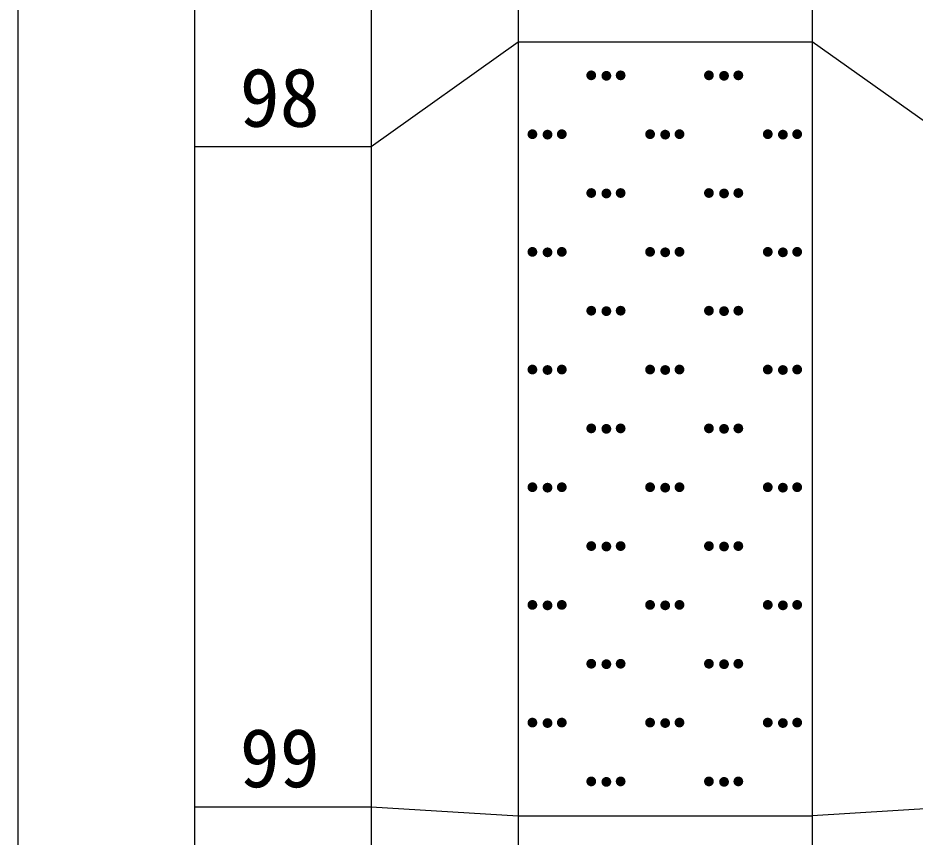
# Model space of a CAD drawing. Header units: inches. Extents: x -27 to 109, y -598 to 26.
# Drawn here: x 14.68 to 20.78, y -402.56 to -396.99 of the extents above; entities that cross this region are included whole.
import ezdxf

# ---------------------------------------------------------------- set-up
doc = ezdxf.new("R2010")
doc.units = ezdxf.units.IN
doc.header["$MEASUREMENT"] = 0
doc.layers.get('0').update_dxf_attribs({"lineweight": 0})
doc.styles.add('宋体', font='')
doc.styles.get('宋体').set_extended_font_data('宋体')

# ---------------------------------------------------------------- blocks, each defined once
blk = doc.blocks.new('lr_block_82')
at = {"true_color": 0x000000}
for points in [[(18.611, -397.3893), (18.6122, -397.3807), (18.611, -397.372), (18.6078, -397.364), (18.6025, -397.3571), (18.5955, -397.3517), (18.5875, -397.3485), (18.5789, -397.3473), (18.5702, -397.3485), (18.5622, -397.3517), (18.5553, -397.3571), (18.5499, -397.364), (18.5467, -397.372), (18.5455, -397.3807), (18.5467, -397.3893), (18.5499, -397.3974), (18.5553, -397.4043), (18.5622, -397.4096), (18.5702, -397.4128), (18.5789, -397.414), (18.5875, -397.4128), (18.5955, -397.4096), (18.6025, -397.4043), (18.6078, -397.3974)], [(18.7138, -397.3924), (18.715, -397.3838), (18.7138, -397.3751), (18.7106, -397.3671), (18.7053, -397.3601), (18.6983, -397.3548), (18.6903, -397.3516), (18.6817, -397.3504), (18.673, -397.3516), (18.665, -397.3548), (18.6581, -397.3601), (18.6527, -397.3671), (18.6495, -397.3751), (18.6483, -397.3838), (18.6495, -397.3924), (18.6527, -397.4004), (18.6581, -397.4074), (18.665, -397.4127), (18.673, -397.4159), (18.6817, -397.4171), (18.6903, -397.4159), (18.6983, -397.4127), (18.7053, -397.4074), (18.7106, -397.4004)], [(18.8109, -397.3893), (18.8121, -397.3807), (18.8109, -397.372), (18.8077, -397.364), (18.8023, -397.3571), (18.7954, -397.3517), (18.7874, -397.3485), (18.7787, -397.3473), (18.7701, -397.3485), (18.7621, -397.3517), (18.7551, -397.3571), (18.7498, -397.364), (18.7466, -397.372), (18.7454, -397.3807), (18.7466, -397.3893), (18.7498, -397.3974), (18.7551, -397.4043), (18.7621, -397.4096), (18.7701, -397.4128), (18.7787, -397.414), (18.7874, -397.4128), (18.7954, -397.4096), (18.8023, -397.4043), (18.8077, -397.3974)], [(19.411, -397.3893), (19.4122, -397.3807), (19.411, -397.372), (19.4078, -397.364), (19.4025, -397.3571), (19.3955, -397.3517), (19.3875, -397.3485), (19.3789, -397.3473), (19.3702, -397.3485), (19.3622, -397.3517), (19.3553, -397.3571), (19.3499, -397.364), (19.3467, -397.372), (19.3455, -397.3807), (19.3467, -397.3893), (19.3499, -397.3974), (19.3553, -397.4043), (19.3622, -397.4096), (19.3702, -397.4128), (19.3789, -397.414), (19.3875, -397.4128), (19.3955, -397.4096), (19.4025, -397.4043), (19.4078, -397.3974)], [(19.5138, -397.3924), (19.515, -397.3838), (19.5138, -397.3751), (19.5106, -397.3671), (19.5053, -397.3601), (19.4983, -397.3548), (19.4903, -397.3516), (19.4817, -397.3504), (19.473, -397.3516), (19.465, -397.3548), (19.4581, -397.3601), (19.4527, -397.3671), (19.4495, -397.3751), (19.4483, -397.3838), (19.4495, -397.3924), (19.4527, -397.4004), (19.4581, -397.4074), (19.465, -397.4127), (19.473, -397.4159), (19.4817, -397.4171), (19.4903, -397.4159), (19.4983, -397.4127), (19.5053, -397.4074), (19.5106, -397.4004)], [(19.6109, -397.3893), (19.6121, -397.3807), (19.6109, -397.372), (19.6077, -397.364), (19.6023, -397.3571), (19.5954, -397.3517), (19.5874, -397.3485), (19.5787, -397.3473), (19.5701, -397.3485), (19.5621, -397.3517), (19.5551, -397.3571), (19.5498, -397.364), (19.5466, -397.372), (19.5454, -397.3807), (19.5466, -397.3893), (19.5498, -397.3974), (19.5551, -397.4043), (19.5621, -397.4096), (19.5701, -397.4128), (19.5787, -397.414), (19.5874, -397.4128), (19.5954, -397.4096), (19.6023, -397.4043), (19.6077, -397.3974)], [(18.211, -397.7894), (18.2122, -397.7807), (18.211, -397.772), (18.2078, -397.764), (18.2025, -397.7571), (18.1955, -397.7518), (18.1875, -397.7486), (18.1789, -397.7473), (18.1702, -397.7486), (18.1622, -397.7518), (18.1553, -397.7571), (18.1499, -397.764), (18.1467, -397.772), (18.1455, -397.7807), (18.1467, -397.7894), (18.1499, -397.7973), (18.1553, -397.8043), (18.1622, -397.8096), (18.1702, -397.8128), (18.1789, -397.814), (18.1875, -397.8128), (18.1955, -397.8096), (18.2025, -397.8043), (18.2078, -397.7973)], [(18.3138, -397.7924), (18.315, -397.7837), (18.3138, -397.7751), (18.3106, -397.7671), (18.3053, -397.7602), (18.2983, -397.7548), (18.2903, -397.7516), (18.2817, -397.7504), (18.273, -397.7516), (18.265, -397.7548), (18.2581, -397.7602), (18.2527, -397.7671), (18.2495, -397.7751), (18.2483, -397.7837), (18.2495, -397.7924), (18.2527, -397.8004), (18.2581, -397.8073), (18.265, -397.8127), (18.273, -397.8159), (18.2817, -397.8171), (18.2903, -397.8159), (18.2983, -397.8127), (18.3053, -397.8073), (18.3106, -397.8004)], [(18.4109, -397.7894), (18.4121, -397.7807), (18.4109, -397.772), (18.4077, -397.764), (18.4023, -397.7571), (18.3954, -397.7518), (18.3874, -397.7486), (18.3787, -397.7473), (18.3701, -397.7486), (18.3621, -397.7518), (18.3551, -397.7571), (18.3498, -397.764), (18.3466, -397.772), (18.3454, -397.7807), (18.3466, -397.7894), (18.3498, -397.7973), (18.3551, -397.8043), (18.3621, -397.8096), (18.3701, -397.8128), (18.3787, -397.814), (18.3874, -397.8128), (18.3954, -397.8096), (18.4023, -397.8043), (18.4077, -397.7973)], [(19.011, -397.7894), (19.0122, -397.7807), (19.011, -397.772), (19.0078, -397.764), (19.0025, -397.7571), (18.9955, -397.7518), (18.9875, -397.7486), (18.9789, -397.7473), (18.9702, -397.7486), (18.9622, -397.7518), (18.9553, -397.7571), (18.9499, -397.764), (18.9467, -397.772), (18.9455, -397.7807), (18.9467, -397.7894), (18.9499, -397.7973), (18.9553, -397.8043), (18.9622, -397.8096), (18.9702, -397.8128), (18.9789, -397.814), (18.9875, -397.8128), (18.9955, -397.8096), (19.0025, -397.8043), (19.0078, -397.7973)], [(19.1138, -397.7924), (19.115, -397.7837), (19.1138, -397.7751), (19.1106, -397.7671), (19.1053, -397.7602), (19.0983, -397.7548), (19.0903, -397.7516), (19.0817, -397.7504), (19.073, -397.7516), (19.065, -397.7548), (19.0581, -397.7602), (19.0527, -397.7671), (19.0495, -397.7751), (19.0483, -397.7837), (19.0495, -397.7924), (19.0527, -397.8004), (19.0581, -397.8073), (19.065, -397.8127), (19.073, -397.8159), (19.0817, -397.8171), (19.0903, -397.8159), (19.0983, -397.8127), (19.1053, -397.8073), (19.1106, -397.8004)], [(19.2109, -397.7894), (19.2121, -397.7807), (19.2109, -397.772), (19.2077, -397.764), (19.2023, -397.7571), (19.1954, -397.7518), (19.1874, -397.7486), (19.1787, -397.7473), (19.1701, -397.7486), (19.1621, -397.7518), (19.1551, -397.7571), (19.1498, -397.764), (19.1466, -397.772), (19.1454, -397.7807), (19.1466, -397.7894), (19.1498, -397.7973), (19.1551, -397.8043), (19.1621, -397.8096), (19.1701, -397.8128), (19.1787, -397.814), (19.1874, -397.8128), (19.1954, -397.8096), (19.2023, -397.8043), (19.2077, -397.7973)], [(19.811, -397.7894), (19.8122, -397.7807), (19.811, -397.772), (19.8078, -397.764), (19.8025, -397.7571), (19.7955, -397.7518), (19.7875, -397.7486), (19.7789, -397.7473), (19.7702, -397.7486), (19.7622, -397.7518), (19.7553, -397.7571), (19.7499, -397.764), (19.7467, -397.772), (19.7455, -397.7807), (19.7467, -397.7894), (19.7499, -397.7973), (19.7553, -397.8043), (19.7622, -397.8096), (19.7702, -397.8128), (19.7789, -397.814), (19.7875, -397.8128), (19.7955, -397.8096), (19.8025, -397.8043), (19.8078, -397.7973)], [(19.9138, -397.7924), (19.915, -397.7837), (19.9138, -397.7751), (19.9106, -397.7671), (19.9053, -397.7602), (19.8983, -397.7548), (19.8903, -397.7516), (19.8817, -397.7504), (19.873, -397.7516), (19.865, -397.7548), (19.8581, -397.7602), (19.8527, -397.7671), (19.8495, -397.7751), (19.8483, -397.7837), (19.8495, -397.7924), (19.8527, -397.8004), (19.8581, -397.8073), (19.865, -397.8127), (19.873, -397.8159), (19.8817, -397.8171), (19.8903, -397.8159), (19.8983, -397.8127), (19.9053, -397.8073), (19.9106, -397.8004)], [(20.0109, -397.7894), (20.0121, -397.7807), (20.0109, -397.772), (20.0077, -397.764), (20.0023, -397.7571), (19.9954, -397.7518), (19.9874, -397.7486), (19.9787, -397.7473), (19.9701, -397.7486), (19.9621, -397.7518), (19.9551, -397.7571), (19.9498, -397.764), (19.9466, -397.772), (19.9454, -397.7807), (19.9466, -397.7894), (19.9498, -397.7973), (19.9551, -397.8043), (19.9621, -397.8096), (19.9701, -397.8128), (19.9787, -397.814), (19.9874, -397.8128), (19.9954, -397.8096), (20.0023, -397.8043), (20.0077, -397.7973)], [(18.611, -398.1893), (18.6122, -398.1807), (18.611, -398.172), (18.6078, -398.164), (18.6025, -398.1571), (18.5955, -398.1517), (18.5875, -398.1485), (18.5789, -398.1474), (18.5702, -398.1485), (18.5622, -398.1517), (18.5553, -398.1571), (18.5499, -398.164), (18.5467, -398.172), (18.5455, -398.1807), (18.5467, -398.1893), (18.5499, -398.1973), (18.5553, -398.2043), (18.5622, -398.2096), (18.5702, -398.2128), (18.5789, -398.214), (18.5875, -398.2128), (18.5955, -398.2096), (18.6025, -398.2043), (18.6078, -398.1973)], [(18.7138, -398.1924), (18.715, -398.1837), (18.7138, -398.1751), (18.7106, -398.1671), (18.7053, -398.1601), (18.6983, -398.1548), (18.6903, -398.1516), (18.6817, -398.1504), (18.673, -398.1516), (18.665, -398.1548), (18.6581, -398.1601), (18.6527, -398.1671), (18.6495, -398.1751), (18.6483, -398.1837), (18.6495, -398.1924), (18.6527, -398.2004), (18.6581, -398.2074), (18.665, -398.2127), (18.673, -398.2159), (18.6817, -398.2171), (18.6903, -398.2159), (18.6983, -398.2127), (18.7053, -398.2074), (18.7106, -398.2004)], [(18.8109, -398.1893), (18.8121, -398.1807), (18.8109, -398.172), (18.8077, -398.164), (18.8023, -398.1571), (18.7954, -398.1517), (18.7874, -398.1485), (18.7787, -398.1474), (18.7701, -398.1485), (18.7621, -398.1517), (18.7551, -398.1571), (18.7498, -398.164), (18.7466, -398.172), (18.7454, -398.1807), (18.7466, -398.1893), (18.7498, -398.1973), (18.7551, -398.2043), (18.7621, -398.2096), (18.7701, -398.2128), (18.7787, -398.214), (18.7874, -398.2128), (18.7954, -398.2096), (18.8023, -398.2043), (18.8077, -398.1973)], [(19.411, -398.1893), (19.4122, -398.1807), (19.411, -398.172), (19.4078, -398.164), (19.4025, -398.1571), (19.3955, -398.1517), (19.3875, -398.1485), (19.3789, -398.1474), (19.3702, -398.1485), (19.3622, -398.1517), (19.3553, -398.1571), (19.3499, -398.164), (19.3467, -398.172), (19.3455, -398.1807), (19.3467, -398.1893), (19.3499, -398.1973), (19.3553, -398.2043), (19.3622, -398.2096), (19.3702, -398.2128), (19.3789, -398.214), (19.3875, -398.2128), (19.3955, -398.2096), (19.4025, -398.2043), (19.4078, -398.1973)], [(19.5138, -398.1924), (19.515, -398.1837), (19.5138, -398.1751), (19.5106, -398.1671), (19.5053, -398.1601), (19.4983, -398.1548), (19.4903, -398.1516), (19.4817, -398.1504), (19.473, -398.1516), (19.465, -398.1548), (19.4581, -398.1601), (19.4527, -398.1671), (19.4495, -398.1751), (19.4483, -398.1837), (19.4495, -398.1924), (19.4527, -398.2004), (19.4581, -398.2074), (19.465, -398.2127), (19.473, -398.2159), (19.4817, -398.2171), (19.4903, -398.2159), (19.4983, -398.2127), (19.5053, -398.2074), (19.5106, -398.2004)], [(19.6109, -398.1893), (19.6121, -398.1807), (19.6109, -398.172), (19.6077, -398.164), (19.6023, -398.1571), (19.5954, -398.1517), (19.5874, -398.1485), (19.5787, -398.1474), (19.5701, -398.1485), (19.5621, -398.1517), (19.5551, -398.1571), (19.5498, -398.164), (19.5466, -398.172), (19.5454, -398.1807), (19.5466, -398.1893), (19.5498, -398.1973), (19.5551, -398.2043), (19.5621, -398.2096), (19.5701, -398.2128), (19.5787, -398.214), (19.5874, -398.2128), (19.5954, -398.2096), (19.6023, -398.2043), (19.6077, -398.1973)], [(18.211, -398.5894), (18.2122, -398.5807), (18.211, -398.572), (18.2078, -398.564), (18.2025, -398.5571), (18.1955, -398.5518), (18.1875, -398.5485), (18.1789, -398.5473), (18.1702, -398.5485), (18.1622, -398.5518), (18.1553, -398.5571), (18.1499, -398.564), (18.1467, -398.572), (18.1455, -398.5807), (18.1467, -398.5894), (18.1499, -398.5973), (18.1553, -398.6043), (18.1622, -398.6096), (18.1702, -398.6128), (18.1789, -398.614), (18.1875, -398.6128), (18.1955, -398.6096), (18.2025, -398.6043), (18.2078, -398.5973)], [(18.3138, -398.5924), (18.315, -398.5838), (18.3138, -398.5751), (18.3106, -398.5671), (18.3053, -398.5602), (18.2983, -398.5548), (18.2903, -398.5516), (18.2817, -398.5504), (18.273, -398.5516), (18.265, -398.5548), (18.2581, -398.5602), (18.2527, -398.5671), (18.2495, -398.5751), (18.2483, -398.5838), (18.2495, -398.5924), (18.2527, -398.6004), (18.2581, -398.6073), (18.265, -398.6127), (18.273, -398.6159), (18.2817, -398.6171), (18.2903, -398.6159), (18.2983, -398.6127), (18.3053, -398.6073), (18.3106, -398.6004)], [(18.4109, -398.5894), (18.4121, -398.5807), (18.4109, -398.572), (18.4077, -398.564), (18.4023, -398.5571), (18.3954, -398.5518), (18.3874, -398.5485), (18.3787, -398.5473), (18.3701, -398.5485), (18.3621, -398.5518), (18.3551, -398.5571), (18.3498, -398.564), (18.3466, -398.572), (18.3454, -398.5807), (18.3466, -398.5894), (18.3498, -398.5973), (18.3551, -398.6043), (18.3621, -398.6096), (18.3701, -398.6128), (18.3787, -398.614), (18.3874, -398.6128), (18.3954, -398.6096), (18.4023, -398.6043), (18.4077, -398.5973)], [(19.011, -398.5894), (19.0122, -398.5807), (19.011, -398.572), (19.0078, -398.564), (19.0025, -398.5571), (18.9955, -398.5518), (18.9875, -398.5485), (18.9789, -398.5473), (18.9702, -398.5485), (18.9622, -398.5518), (18.9553, -398.5571), (18.9499, -398.564), (18.9467, -398.572), (18.9455, -398.5807), (18.9467, -398.5894), (18.9499, -398.5973), (18.9553, -398.6043), (18.9622, -398.6096), (18.9702, -398.6128), (18.9789, -398.614), (18.9875, -398.6128), (18.9955, -398.6096), (19.0025, -398.6043), (19.0078, -398.5973)], [(19.1138, -398.5924), (19.115, -398.5838), (19.1138, -398.5751), (19.1106, -398.5671), (19.1053, -398.5602), (19.0983, -398.5548), (19.0903, -398.5516), (19.0817, -398.5504), (19.073, -398.5516), (19.065, -398.5548), (19.0581, -398.5602), (19.0527, -398.5671), (19.0495, -398.5751), (19.0483, -398.5838), (19.0495, -398.5924), (19.0527, -398.6004), (19.0581, -398.6073), (19.065, -398.6127), (19.073, -398.6159), (19.0817, -398.6171), (19.0903, -398.6159), (19.0983, -398.6127), (19.1053, -398.6073), (19.1106, -398.6004)], [(19.2109, -398.5894), (19.2121, -398.5807), (19.2109, -398.572), (19.2077, -398.564), (19.2023, -398.5571), (19.1954, -398.5518), (19.1874, -398.5485), (19.1787, -398.5473), (19.1701, -398.5485), (19.1621, -398.5518), (19.1551, -398.5571), (19.1498, -398.564), (19.1466, -398.572), (19.1454, -398.5807), (19.1466, -398.5894), (19.1498, -398.5973), (19.1551, -398.6043), (19.1621, -398.6096), (19.1701, -398.6128), (19.1787, -398.614), (19.1874, -398.6128), (19.1954, -398.6096), (19.2023, -398.6043), (19.2077, -398.5973)], [(19.811, -398.5894), (19.8122, -398.5807), (19.811, -398.572), (19.8078, -398.564), (19.8025, -398.5571), (19.7955, -398.5518), (19.7875, -398.5485), (19.7789, -398.5473), (19.7702, -398.5485), (19.7622, -398.5518), (19.7553, -398.5571), (19.7499, -398.564), (19.7467, -398.572), (19.7455, -398.5807), (19.7467, -398.5894), (19.7499, -398.5973), (19.7553, -398.6043), (19.7622, -398.6096), (19.7702, -398.6128), (19.7789, -398.614), (19.7875, -398.6128), (19.7955, -398.6096), (19.8025, -398.6043), (19.8078, -398.5973)], [(19.9138, -398.5924), (19.915, -398.5838), (19.9138, -398.5751), (19.9106, -398.5671), (19.9053, -398.5602), (19.8983, -398.5548), (19.8903, -398.5516), (19.8817, -398.5504), (19.873, -398.5516), (19.865, -398.5548), (19.8581, -398.5602), (19.8527, -398.5671), (19.8495, -398.5751), (19.8483, -398.5838), (19.8495, -398.5924), (19.8527, -398.6004), (19.8581, -398.6073), (19.865, -398.6127), (19.873, -398.6159), (19.8817, -398.6171), (19.8903, -398.6159), (19.8983, -398.6127), (19.9053, -398.6073), (19.9106, -398.6004)], [(20.0109, -398.5894), (20.0121, -398.5807), (20.0109, -398.572), (20.0077, -398.564), (20.0023, -398.5571), (19.9954, -398.5518), (19.9874, -398.5485), (19.9787, -398.5473), (19.9701, -398.5485), (19.9621, -398.5518), (19.9551, -398.5571), (19.9498, -398.564), (19.9466, -398.572), (19.9454, -398.5807), (19.9466, -398.5894), (19.9498, -398.5973), (19.9551, -398.6043), (19.9621, -398.6096), (19.9701, -398.6128), (19.9787, -398.614), (19.9874, -398.6128), (19.9954, -398.6096), (20.0023, -398.6043), (20.0077, -398.5973)], [(18.611, -398.9894), (18.6122, -398.9807), (18.611, -398.972), (18.6078, -398.964), (18.6025, -398.9571), (18.5955, -398.9517), (18.5875, -398.9486), (18.5789, -398.9473), (18.5702, -398.9486), (18.5622, -398.9517), (18.5553, -398.9571), (18.5499, -398.964), (18.5467, -398.972), (18.5455, -398.9807), (18.5467, -398.9894), (18.5499, -398.9973), (18.5553, -399.0043), (18.5622, -399.0096), (18.5702, -399.0128), (18.5789, -399.014), (18.5875, -399.0128), (18.5955, -399.0096), (18.6025, -399.0043), (18.6078, -398.9973)], [(18.7138, -398.9924), (18.715, -398.9837), (18.7138, -398.9751), (18.7106, -398.9671), (18.7053, -398.9601), (18.6983, -398.9548), (18.6903, -398.9516), (18.6817, -398.9504), (18.673, -398.9516), (18.665, -398.9548), (18.6581, -398.9601), (18.6527, -398.9671), (18.6495, -398.9751), (18.6483, -398.9837), (18.6495, -398.9924), (18.6527, -399.0004), (18.6581, -399.0073), (18.665, -399.0127), (18.673, -399.0159), (18.6817, -399.0171), (18.6903, -399.0159), (18.6983, -399.0127), (18.7053, -399.0073), (18.7106, -399.0004)], [(18.8109, -398.9894), (18.8121, -398.9807), (18.8109, -398.972), (18.8077, -398.964), (18.8023, -398.9571), (18.7954, -398.9517), (18.7874, -398.9486), (18.7787, -398.9473), (18.7701, -398.9486), (18.7621, -398.9517), (18.7551, -398.9571), (18.7498, -398.964), (18.7466, -398.972), (18.7454, -398.9807), (18.7466, -398.9894), (18.7498, -398.9973), (18.7551, -399.0043), (18.7621, -399.0096), (18.7701, -399.0128), (18.7787, -399.014), (18.7874, -399.0128), (18.7954, -399.0096), (18.8023, -399.0043), (18.8077, -398.9973)], [(19.411, -398.9894), (19.4122, -398.9807), (19.411, -398.972), (19.4078, -398.964), (19.4025, -398.9571), (19.3955, -398.9517), (19.3875, -398.9486), (19.3789, -398.9473), (19.3702, -398.9486), (19.3622, -398.9517), (19.3553, -398.9571), (19.3499, -398.964), (19.3467, -398.972), (19.3455, -398.9807), (19.3467, -398.9894), (19.3499, -398.9973), (19.3553, -399.0043), (19.3622, -399.0096), (19.3702, -399.0128), (19.3789, -399.014), (19.3875, -399.0128), (19.3955, -399.0096), (19.4025, -399.0043), (19.4078, -398.9973)], [(19.5138, -398.9924), (19.515, -398.9837), (19.5138, -398.9751), (19.5106, -398.9671), (19.5053, -398.9601), (19.4983, -398.9548), (19.4903, -398.9516), (19.4817, -398.9504), (19.473, -398.9516), (19.465, -398.9548), (19.4581, -398.9601), (19.4527, -398.9671), (19.4495, -398.9751), (19.4483, -398.9837), (19.4495, -398.9924), (19.4527, -399.0004), (19.4581, -399.0073), (19.465, -399.0127), (19.473, -399.0159), (19.4817, -399.0171), (19.4903, -399.0159), (19.4983, -399.0127), (19.5053, -399.0073), (19.5106, -399.0004)], [(19.6109, -398.9894), (19.6121, -398.9807), (19.6109, -398.972), (19.6077, -398.964), (19.6023, -398.9571), (19.5954, -398.9517), (19.5874, -398.9486), (19.5787, -398.9473), (19.5701, -398.9486), (19.5621, -398.9517), (19.5551, -398.9571), (19.5498, -398.964), (19.5466, -398.972), (19.5454, -398.9807), (19.5466, -398.9894), (19.5498, -398.9973), (19.5551, -399.0043), (19.5621, -399.0096), (19.5701, -399.0128), (19.5787, -399.014), (19.5874, -399.0128), (19.5954, -399.0096), (19.6023, -399.0043), (19.6077, -398.9973)], [(18.211, -399.3893), (18.2122, -399.3807), (18.211, -399.372), (18.2078, -399.364), (18.2025, -399.3571), (18.1955, -399.3517), (18.1875, -399.3485), (18.1789, -399.3473), (18.1702, -399.3485), (18.1622, -399.3517), (18.1553, -399.3571), (18.1499, -399.364), (18.1467, -399.372), (18.1455, -399.3807), (18.1467, -399.3893), (18.1499, -399.3974), (18.1553, -399.4043), (18.1622, -399.4096), (18.1702, -399.4128), (18.1789, -399.414), (18.1875, -399.4128), (18.1955, -399.4096), (18.2025, -399.4043), (18.2078, -399.3974)], [(18.3138, -399.3924), (18.315, -399.3838), (18.3138, -399.3751), (18.3106, -399.3671), (18.3053, -399.3601), (18.2983, -399.3548), (18.2903, -399.3516), (18.2817, -399.3504), (18.273, -399.3516), (18.265, -399.3548), (18.2581, -399.3601), (18.2527, -399.3671), (18.2495, -399.3751), (18.2483, -399.3838), (18.2495, -399.3924), (18.2527, -399.4004), (18.2581, -399.4074), (18.265, -399.4127), (18.273, -399.4159), (18.2817, -399.4171), (18.2903, -399.4159), (18.2983, -399.4127), (18.3053, -399.4074), (18.3106, -399.4004)], [(18.4109, -399.3893), (18.4121, -399.3807), (18.4109, -399.372), (18.4077, -399.364), (18.4023, -399.3571), (18.3954, -399.3517), (18.3874, -399.3485), (18.3787, -399.3473), (18.3701, -399.3485), (18.3621, -399.3517), (18.3551, -399.3571), (18.3498, -399.364), (18.3466, -399.372), (18.3454, -399.3807), (18.3466, -399.3893), (18.3498, -399.3974), (18.3551, -399.4043), (18.3621, -399.4096), (18.3701, -399.4128), (18.3787, -399.414), (18.3874, -399.4128), (18.3954, -399.4096), (18.4023, -399.4043), (18.4077, -399.3974)], [(19.011, -399.3893), (19.0122, -399.3807), (19.011, -399.372), (19.0078, -399.364), (19.0025, -399.3571), (18.9955, -399.3517), (18.9875, -399.3485), (18.9789, -399.3473), (18.9702, -399.3485), (18.9622, -399.3517), (18.9553, -399.3571), (18.9499, -399.364), (18.9467, -399.372), (18.9455, -399.3807), (18.9467, -399.3893), (18.9499, -399.3974), (18.9553, -399.4043), (18.9622, -399.4096), (18.9702, -399.4128), (18.9789, -399.414), (18.9875, -399.4128), (18.9955, -399.4096), (19.0025, -399.4043), (19.0078, -399.3974)], [(19.1138, -399.3924), (19.115, -399.3838), (19.1138, -399.3751), (19.1106, -399.3671), (19.1053, -399.3601), (19.0983, -399.3548), (19.0903, -399.3516), (19.0817, -399.3504), (19.073, -399.3516), (19.065, -399.3548), (19.0581, -399.3601), (19.0527, -399.3671), (19.0495, -399.3751), (19.0483, -399.3838), (19.0495, -399.3924), (19.0527, -399.4004), (19.0581, -399.4074), (19.065, -399.4127), (19.073, -399.4159), (19.0817, -399.4171), (19.0903, -399.4159), (19.0983, -399.4127), (19.1053, -399.4074), (19.1106, -399.4004)], [(19.2109, -399.3893), (19.2121, -399.3807), (19.2109, -399.372), (19.2077, -399.364), (19.2023, -399.3571), (19.1954, -399.3517), (19.1874, -399.3485), (19.1787, -399.3473), (19.1701, -399.3485), (19.1621, -399.3517), (19.1551, -399.3571), (19.1498, -399.364), (19.1466, -399.372), (19.1454, -399.3807), (19.1466, -399.3893), (19.1498, -399.3974), (19.1551, -399.4043), (19.1621, -399.4096), (19.1701, -399.4128), (19.1787, -399.414), (19.1874, -399.4128), (19.1954, -399.4096), (19.2023, -399.4043), (19.2077, -399.3974)], [(19.811, -399.3893), (19.8122, -399.3807), (19.811, -399.372), (19.8078, -399.364), (19.8025, -399.3571), (19.7955, -399.3517), (19.7875, -399.3485), (19.7789, -399.3473), (19.7702, -399.3485), (19.7622, -399.3517), (19.7553, -399.3571), (19.7499, -399.364), (19.7467, -399.372), (19.7455, -399.3807), (19.7467, -399.3893), (19.7499, -399.3974), (19.7553, -399.4043), (19.7622, -399.4096), (19.7702, -399.4128), (19.7789, -399.414), (19.7875, -399.4128), (19.7955, -399.4096), (19.8025, -399.4043), (19.8078, -399.3974)], [(19.9138, -399.3924), (19.915, -399.3838), (19.9138, -399.3751), (19.9106, -399.3671), (19.9053, -399.3601), (19.8983, -399.3548), (19.8903, -399.3516), (19.8817, -399.3504), (19.873, -399.3516), (19.865, -399.3548), (19.8581, -399.3601), (19.8527, -399.3671), (19.8495, -399.3751), (19.8483, -399.3838), (19.8495, -399.3924), (19.8527, -399.4004), (19.8581, -399.4074), (19.865, -399.4127), (19.873, -399.4159), (19.8817, -399.4171), (19.8903, -399.4159), (19.8983, -399.4127), (19.9053, -399.4074), (19.9106, -399.4004)], [(20.0109, -399.3893), (20.0121, -399.3807), (20.0109, -399.372), (20.0077, -399.364), (20.0023, -399.3571), (19.9954, -399.3517), (19.9874, -399.3485), (19.9787, -399.3473), (19.9701, -399.3485), (19.9621, -399.3517), (19.9551, -399.3571), (19.9498, -399.364), (19.9466, -399.372), (19.9454, -399.3807), (19.9466, -399.3893), (19.9498, -399.3974), (19.9551, -399.4043), (19.9621, -399.4096), (19.9701, -399.4128), (19.9787, -399.414), (19.9874, -399.4128), (19.9954, -399.4096), (20.0023, -399.4043), (20.0077, -399.3974)], [(18.611, -399.7894), (18.6122, -399.7807), (18.611, -399.772), (18.6078, -399.764), (18.6025, -399.7571), (18.5955, -399.7518), (18.5875, -399.7486), (18.5789, -399.7473), (18.5702, -399.7486), (18.5622, -399.7518), (18.5553, -399.7571), (18.5499, -399.764), (18.5467, -399.772), (18.5455, -399.7807), (18.5467, -399.7894), (18.5499, -399.7973), (18.5553, -399.8043), (18.5622, -399.8096), (18.5702, -399.8128), (18.5789, -399.814), (18.5875, -399.8128), (18.5955, -399.8096), (18.6025, -399.8043), (18.6078, -399.7973)], [(18.7138, -399.7924), (18.715, -399.7837), (18.7138, -399.7751), (18.7106, -399.7671), (18.7053, -399.7602), (18.6983, -399.7548), (18.6903, -399.7516), (18.6817, -399.7504), (18.673, -399.7516), (18.665, -399.7548), (18.6581, -399.7602), (18.6527, -399.7671), (18.6495, -399.7751), (18.6483, -399.7837), (18.6495, -399.7924), (18.6527, -399.8004), (18.6581, -399.8073), (18.665, -399.8127), (18.673, -399.8159), (18.6817, -399.8171), (18.6903, -399.8159), (18.6983, -399.8127), (18.7053, -399.8073), (18.7106, -399.8004)], [(18.8109, -399.7894), (18.8121, -399.7807), (18.8109, -399.772), (18.8077, -399.764), (18.8023, -399.7571), (18.7954, -399.7518), (18.7874, -399.7486), (18.7787, -399.7473), (18.7701, -399.7486), (18.7621, -399.7518), (18.7551, -399.7571), (18.7498, -399.764), (18.7466, -399.772), (18.7454, -399.7807), (18.7466, -399.7894), (18.7498, -399.7973), (18.7551, -399.8043), (18.7621, -399.8096), (18.7701, -399.8128), (18.7787, -399.814), (18.7874, -399.8128), (18.7954, -399.8096), (18.8023, -399.8043), (18.8077, -399.7973)], [(19.411, -399.7894), (19.4122, -399.7807), (19.411, -399.772), (19.4078, -399.764), (19.4025, -399.7571), (19.3955, -399.7518), (19.3875, -399.7486), (19.3789, -399.7473), (19.3702, -399.7486), (19.3622, -399.7518), (19.3553, -399.7571), (19.3499, -399.764), (19.3467, -399.772), (19.3455, -399.7807), (19.3467, -399.7894), (19.3499, -399.7973), (19.3553, -399.8043), (19.3622, -399.8096), (19.3702, -399.8128), (19.3789, -399.814), (19.3875, -399.8128), (19.3955, -399.8096), (19.4025, -399.8043), (19.4078, -399.7973)], [(19.5138, -399.7924), (19.515, -399.7837), (19.5138, -399.7751), (19.5106, -399.7671), (19.5053, -399.7602), (19.4983, -399.7548), (19.4903, -399.7516), (19.4817, -399.7504), (19.473, -399.7516), (19.465, -399.7548), (19.4581, -399.7602), (19.4527, -399.7671), (19.4495, -399.7751), (19.4483, -399.7837), (19.4495, -399.7924), (19.4527, -399.8004), (19.4581, -399.8073), (19.465, -399.8127), (19.473, -399.8159), (19.4817, -399.8171), (19.4903, -399.8159), (19.4983, -399.8127), (19.5053, -399.8073), (19.5106, -399.8004)], [(19.6109, -399.7894), (19.6121, -399.7807), (19.6109, -399.772), (19.6077, -399.764), (19.6023, -399.7571), (19.5954, -399.7518), (19.5874, -399.7486), (19.5787, -399.7473), (19.5701, -399.7486), (19.5621, -399.7518), (19.5551, -399.7571), (19.5498, -399.764), (19.5466, -399.772), (19.5454, -399.7807), (19.5466, -399.7894), (19.5498, -399.7973), (19.5551, -399.8043), (19.5621, -399.8096), (19.5701, -399.8128), (19.5787, -399.814), (19.5874, -399.8128), (19.5954, -399.8096), (19.6023, -399.8043), (19.6077, -399.7973)], [(18.211, -400.1893), (18.2122, -400.1807), (18.211, -400.172), (18.2078, -400.164), (18.2025, -400.1571), (18.1955, -400.1517), (18.1875, -400.1486), (18.1789, -400.1474), (18.1702, -400.1486), (18.1622, -400.1517), (18.1553, -400.1571), (18.1499, -400.164), (18.1467, -400.172), (18.1455, -400.1807), (18.1467, -400.1893), (18.1499, -400.1973), (18.1553, -400.2043), (18.1622, -400.2096), (18.1702, -400.2128), (18.1789, -400.214), (18.1875, -400.2128), (18.1955, -400.2096), (18.2025, -400.2043), (18.2078, -400.1973)], [(18.3138, -400.1924), (18.315, -400.1837), (18.3138, -400.1751), (18.3106, -400.1671), (18.3053, -400.1601), (18.2983, -400.1548), (18.2903, -400.1516), (18.2817, -400.1504), (18.273, -400.1516), (18.265, -400.1548), (18.2581, -400.1601), (18.2527, -400.1671), (18.2495, -400.1751), (18.2483, -400.1837), (18.2495, -400.1924), (18.2527, -400.2004), (18.2581, -400.2074), (18.265, -400.2127), (18.273, -400.2159), (18.2817, -400.2171), (18.2903, -400.2159), (18.2983, -400.2127), (18.3053, -400.2074), (18.3106, -400.2004)], [(18.4109, -400.1893), (18.4121, -400.1807), (18.4109, -400.172), (18.4077, -400.164), (18.4023, -400.1571), (18.3954, -400.1517), (18.3874, -400.1486), (18.3787, -400.1474), (18.3701, -400.1486), (18.3621, -400.1517), (18.3551, -400.1571), (18.3498, -400.164), (18.3466, -400.172), (18.3454, -400.1807), (18.3466, -400.1893), (18.3498, -400.1973), (18.3551, -400.2043), (18.3621, -400.2096), (18.3701, -400.2128), (18.3787, -400.214), (18.3874, -400.2128), (18.3954, -400.2096), (18.4023, -400.2043), (18.4077, -400.1973)], [(19.011, -400.1893), (19.0122, -400.1807), (19.011, -400.172), (19.0078, -400.164), (19.0025, -400.1571), (18.9955, -400.1517), (18.9875, -400.1486), (18.9789, -400.1474), (18.9702, -400.1486), (18.9622, -400.1517), (18.9553, -400.1571), (18.9499, -400.164), (18.9467, -400.172), (18.9455, -400.1807), (18.9467, -400.1893), (18.9499, -400.1973), (18.9553, -400.2043), (18.9622, -400.2096), (18.9702, -400.2128), (18.9789, -400.214), (18.9875, -400.2128), (18.9955, -400.2096), (19.0025, -400.2043), (19.0078, -400.1973)], [(19.1138, -400.1924), (19.115, -400.1837), (19.1138, -400.1751), (19.1106, -400.1671), (19.1053, -400.1601), (19.0983, -400.1548), (19.0903, -400.1516), (19.0817, -400.1504), (19.073, -400.1516), (19.065, -400.1548), (19.0581, -400.1601), (19.0527, -400.1671), (19.0495, -400.1751), (19.0483, -400.1837), (19.0495, -400.1924), (19.0527, -400.2004), (19.0581, -400.2074), (19.065, -400.2127), (19.073, -400.2159), (19.0817, -400.2171), (19.0903, -400.2159), (19.0983, -400.2127), (19.1053, -400.2074), (19.1106, -400.2004)], [(19.2109, -400.1893), (19.2121, -400.1807), (19.2109, -400.172), (19.2077, -400.164), (19.2023, -400.1571), (19.1954, -400.1517), (19.1874, -400.1486), (19.1787, -400.1474), (19.1701, -400.1486), (19.1621, -400.1517), (19.1551, -400.1571), (19.1498, -400.164), (19.1466, -400.172), (19.1454, -400.1807), (19.1466, -400.1893), (19.1498, -400.1973), (19.1551, -400.2043), (19.1621, -400.2096), (19.1701, -400.2128), (19.1787, -400.214), (19.1874, -400.2128), (19.1954, -400.2096), (19.2023, -400.2043), (19.2077, -400.1973)], [(19.811, -400.1893), (19.8122, -400.1807), (19.811, -400.172), (19.8078, -400.164), (19.8025, -400.1571), (19.7955, -400.1517), (19.7875, -400.1486), (19.7789, -400.1474), (19.7702, -400.1486), (19.7622, -400.1517), (19.7553, -400.1571), (19.7499, -400.164), (19.7467, -400.172), (19.7455, -400.1807), (19.7467, -400.1893), (19.7499, -400.1973), (19.7553, -400.2043), (19.7622, -400.2096), (19.7702, -400.2128), (19.7789, -400.214), (19.7875, -400.2128), (19.7955, -400.2096), (19.8025, -400.2043), (19.8078, -400.1973)], [(19.9138, -400.1924), (19.915, -400.1837), (19.9138, -400.1751), (19.9106, -400.1671), (19.9053, -400.1601), (19.8983, -400.1548), (19.8903, -400.1516), (19.8817, -400.1504), (19.873, -400.1516), (19.865, -400.1548), (19.8581, -400.1601), (19.8527, -400.1671), (19.8495, -400.1751), (19.8483, -400.1837), (19.8495, -400.1924), (19.8527, -400.2004), (19.8581, -400.2074), (19.865, -400.2127), (19.873, -400.2159), (19.8817, -400.2171), (19.8903, -400.2159), (19.8983, -400.2127), (19.9053, -400.2074), (19.9106, -400.2004)], [(20.0109, -400.1893), (20.0121, -400.1807), (20.0109, -400.172), (20.0077, -400.164), (20.0023, -400.1571), (19.9954, -400.1517), (19.9874, -400.1486), (19.9787, -400.1474), (19.9701, -400.1486), (19.9621, -400.1517), (19.9551, -400.1571), (19.9498, -400.164), (19.9466, -400.172), (19.9454, -400.1807), (19.9466, -400.1893), (19.9498, -400.1973), (19.9551, -400.2043), (19.9621, -400.2096), (19.9701, -400.2128), (19.9787, -400.214), (19.9874, -400.2128), (19.9954, -400.2096), (20.0023, -400.2043), (20.0077, -400.1973)], [(18.611, -400.5894), (18.6122, -400.5807), (18.611, -400.572), (18.6078, -400.564), (18.6025, -400.5571), (18.5955, -400.5518), (18.5875, -400.5485), (18.5789, -400.5473), (18.5702, -400.5485), (18.5622, -400.5518), (18.5553, -400.5571), (18.5499, -400.564), (18.5467, -400.572), (18.5455, -400.5807), (18.5467, -400.5894), (18.5499, -400.5974), (18.5553, -400.6043), (18.5622, -400.6096), (18.5702, -400.6128), (18.5789, -400.614), (18.5875, -400.6128), (18.5955, -400.6096), (18.6025, -400.6043), (18.6078, -400.5974)], [(18.7138, -400.5924), (18.715, -400.5838), (18.7138, -400.5751), (18.7106, -400.5671), (18.7053, -400.5602), (18.6983, -400.5548), (18.6903, -400.5516), (18.6817, -400.5504), (18.673, -400.5516), (18.665, -400.5548), (18.6581, -400.5602), (18.6527, -400.5671), (18.6495, -400.5751), (18.6483, -400.5838), (18.6495, -400.5924), (18.6527, -400.6004), (18.6581, -400.6073), (18.665, -400.6127), (18.673, -400.6159), (18.6817, -400.6171), (18.6903, -400.6159), (18.6983, -400.6127), (18.7053, -400.6073), (18.7106, -400.6004)], [(18.8109, -400.5894), (18.8121, -400.5807), (18.8109, -400.572), (18.8077, -400.564), (18.8023, -400.5571), (18.7954, -400.5518), (18.7874, -400.5485), (18.7787, -400.5473), (18.7701, -400.5485), (18.7621, -400.5518), (18.7551, -400.5571), (18.7498, -400.564), (18.7466, -400.572), (18.7454, -400.5807), (18.7466, -400.5894), (18.7498, -400.5974), (18.7551, -400.6043), (18.7621, -400.6096), (18.7701, -400.6128), (18.7787, -400.614), (18.7874, -400.6128), (18.7954, -400.6096), (18.8023, -400.6043), (18.8077, -400.5974)], [(19.411, -400.5894), (19.4122, -400.5807), (19.411, -400.572), (19.4078, -400.564), (19.4025, -400.5571), (19.3955, -400.5518), (19.3875, -400.5485), (19.3789, -400.5473), (19.3702, -400.5485), (19.3622, -400.5518), (19.3553, -400.5571), (19.3499, -400.564), (19.3467, -400.572), (19.3455, -400.5807), (19.3467, -400.5894), (19.3499, -400.5974), (19.3553, -400.6043), (19.3622, -400.6096), (19.3702, -400.6128), (19.3789, -400.614), (19.3875, -400.6128), (19.3955, -400.6096), (19.4025, -400.6043), (19.4078, -400.5974)], [(19.5138, -400.5924), (19.515, -400.5838), (19.5138, -400.5751), (19.5106, -400.5671), (19.5053, -400.5602), (19.4983, -400.5548), (19.4903, -400.5516), (19.4817, -400.5504), (19.473, -400.5516), (19.465, -400.5548), (19.4581, -400.5602), (19.4527, -400.5671), (19.4495, -400.5751), (19.4483, -400.5838), (19.4495, -400.5924), (19.4527, -400.6004), (19.4581, -400.6073), (19.465, -400.6127), (19.473, -400.6159), (19.4817, -400.6171), (19.4903, -400.6159), (19.4983, -400.6127), (19.5053, -400.6073), (19.5106, -400.6004)], [(19.6109, -400.5894), (19.6121, -400.5807), (19.6109, -400.572), (19.6077, -400.564), (19.6023, -400.5571), (19.5954, -400.5518), (19.5874, -400.5485), (19.5787, -400.5473), (19.5701, -400.5485), (19.5621, -400.5518), (19.5551, -400.5571), (19.5498, -400.564), (19.5466, -400.572), (19.5454, -400.5807), (19.5466, -400.5894), (19.5498, -400.5974), (19.5551, -400.6043), (19.5621, -400.6096), (19.5701, -400.6128), (19.5787, -400.614), (19.5874, -400.6128), (19.5954, -400.6096), (19.6023, -400.6043), (19.6077, -400.5974)], [(18.211, -400.9894), (18.2122, -400.9807), (18.211, -400.972), (18.2078, -400.964), (18.2025, -400.9571), (18.1955, -400.9518), (18.1875, -400.9486), (18.1789, -400.9473), (18.1702, -400.9486), (18.1622, -400.9518), (18.1553, -400.9571), (18.1499, -400.964), (18.1467, -400.972), (18.1455, -400.9807), (18.1467, -400.9894), (18.1499, -400.9973), (18.1553, -401.0043), (18.1622, -401.0096), (18.1702, -401.0128), (18.1789, -401.014), (18.1875, -401.0128), (18.1955, -401.0096), (18.2025, -401.0043), (18.2078, -400.9973)], [(18.3138, -400.9924), (18.315, -400.9837), (18.3138, -400.9751), (18.3106, -400.9671), (18.3053, -400.9601), (18.2983, -400.9548), (18.2903, -400.9516), (18.2817, -400.9504), (18.273, -400.9516), (18.265, -400.9548), (18.2581, -400.9601), (18.2527, -400.9671), (18.2495, -400.9751), (18.2483, -400.9837), (18.2495, -400.9924), (18.2527, -401.0004), (18.2581, -401.0073), (18.265, -401.0127), (18.273, -401.0159), (18.2817, -401.0171), (18.2903, -401.0159), (18.2983, -401.0127), (18.3053, -401.0073), (18.3106, -401.0004)], [(18.4109, -400.9894), (18.4121, -400.9807), (18.4109, -400.972), (18.4077, -400.964), (18.4023, -400.9571), (18.3954, -400.9518), (18.3874, -400.9486), (18.3787, -400.9473), (18.3701, -400.9486), (18.3621, -400.9518), (18.3551, -400.9571), (18.3498, -400.964), (18.3466, -400.972), (18.3454, -400.9807), (18.3466, -400.9894), (18.3498, -400.9973), (18.3551, -401.0043), (18.3621, -401.0096), (18.3701, -401.0128), (18.3787, -401.014), (18.3874, -401.0128), (18.3954, -401.0096), (18.4023, -401.0043), (18.4077, -400.9973)], [(19.011, -400.9894), (19.0122, -400.9807), (19.011, -400.972), (19.0078, -400.964), (19.0025, -400.9571), (18.9955, -400.9518), (18.9875, -400.9486), (18.9789, -400.9473), (18.9702, -400.9486), (18.9622, -400.9518), (18.9553, -400.9571), (18.9499, -400.964), (18.9467, -400.972), (18.9455, -400.9807), (18.9467, -400.9894), (18.9499, -400.9973), (18.9553, -401.0043), (18.9622, -401.0096), (18.9702, -401.0128), (18.9789, -401.014), (18.9875, -401.0128), (18.9955, -401.0096), (19.0025, -401.0043), (19.0078, -400.9973)], [(19.1138, -400.9924), (19.115, -400.9837), (19.1138, -400.9751), (19.1106, -400.9671), (19.1053, -400.9601), (19.0983, -400.9548), (19.0903, -400.9516), (19.0817, -400.9504), (19.073, -400.9516), (19.065, -400.9548), (19.0581, -400.9601), (19.0527, -400.9671), (19.0495, -400.9751), (19.0483, -400.9837), (19.0495, -400.9924), (19.0527, -401.0004), (19.0581, -401.0073), (19.065, -401.0127), (19.073, -401.0159), (19.0817, -401.0171), (19.0903, -401.0159), (19.0983, -401.0127), (19.1053, -401.0073), (19.1106, -401.0004)], [(19.2109, -400.9894), (19.2121, -400.9807), (19.2109, -400.972), (19.2077, -400.964), (19.2023, -400.9571), (19.1954, -400.9518), (19.1874, -400.9486), (19.1787, -400.9473), (19.1701, -400.9486), (19.1621, -400.9518), (19.1551, -400.9571), (19.1498, -400.964), (19.1466, -400.972), (19.1454, -400.9807), (19.1466, -400.9894), (19.1498, -400.9973), (19.1551, -401.0043), (19.1621, -401.0096), (19.1701, -401.0128), (19.1787, -401.014), (19.1874, -401.0128), (19.1954, -401.0096), (19.2023, -401.0043), (19.2077, -400.9973)], [(19.811, -400.9894), (19.8122, -400.9807), (19.811, -400.972), (19.8078, -400.964), (19.8025, -400.9571), (19.7955, -400.9518), (19.7875, -400.9486), (19.7789, -400.9473), (19.7702, -400.9486), (19.7622, -400.9518), (19.7553, -400.9571), (19.7499, -400.964), (19.7467, -400.972), (19.7455, -400.9807), (19.7467, -400.9894), (19.7499, -400.9973), (19.7553, -401.0043), (19.7622, -401.0096), (19.7702, -401.0128), (19.7789, -401.014), (19.7875, -401.0128), (19.7955, -401.0096), (19.8025, -401.0043), (19.8078, -400.9973)], [(19.9138, -400.9924), (19.915, -400.9837), (19.9138, -400.9751), (19.9106, -400.9671), (19.9053, -400.9601), (19.8983, -400.9548), (19.8903, -400.9516), (19.8817, -400.9504), (19.873, -400.9516), (19.865, -400.9548), (19.8581, -400.9601), (19.8527, -400.9671), (19.8495, -400.9751), (19.8483, -400.9837), (19.8495, -400.9924), (19.8527, -401.0004), (19.8581, -401.0073), (19.865, -401.0127), (19.873, -401.0159), (19.8817, -401.0171), (19.8903, -401.0159), (19.8983, -401.0127), (19.9053, -401.0073), (19.9106, -401.0004)], [(20.0109, -400.9894), (20.0121, -400.9807), (20.0109, -400.972), (20.0077, -400.964), (20.0023, -400.9571), (19.9954, -400.9518), (19.9874, -400.9486), (19.9787, -400.9473), (19.9701, -400.9486), (19.9621, -400.9518), (19.9551, -400.9571), (19.9498, -400.964), (19.9466, -400.972), (19.9454, -400.9807), (19.9466, -400.9894), (19.9498, -400.9973), (19.9551, -401.0043), (19.9621, -401.0096), (19.9701, -401.0128), (19.9787, -401.014), (19.9874, -401.0128), (19.9954, -401.0096), (20.0023, -401.0043), (20.0077, -400.9973)], [(18.611, -401.3893), (18.6122, -401.3807), (18.611, -401.372), (18.6078, -401.364), (18.6025, -401.3571), (18.5955, -401.3517), (18.5875, -401.3485), (18.5789, -401.3474), (18.5702, -401.3485), (18.5622, -401.3517), (18.5553, -401.3571), (18.5499, -401.364), (18.5467, -401.372), (18.5455, -401.3807), (18.5467, -401.3893), (18.5499, -401.3974), (18.5553, -401.4043), (18.5622, -401.4096), (18.5702, -401.4128), (18.5789, -401.414), (18.5875, -401.4128), (18.5955, -401.4096), (18.6025, -401.4043), (18.6078, -401.3974)], [(18.7138, -401.3924), (18.715, -401.3838), (18.7138, -401.3751), (18.7106, -401.3671), (18.7053, -401.3601), (18.6983, -401.3548), (18.6903, -401.3516), (18.6817, -401.3504), (18.673, -401.3516), (18.665, -401.3548), (18.6581, -401.3601), (18.6527, -401.3671), (18.6495, -401.3751), (18.6483, -401.3838), (18.6495, -401.3924), (18.6527, -401.4004), (18.6581, -401.4074), (18.665, -401.4127), (18.673, -401.4159), (18.6817, -401.4171), (18.6903, -401.4159), (18.6983, -401.4127), (18.7053, -401.4074), (18.7106, -401.4004)], [(18.8109, -401.3893), (18.8121, -401.3807), (18.8109, -401.372), (18.8077, -401.364), (18.8023, -401.3571), (18.7954, -401.3517), (18.7874, -401.3485), (18.7787, -401.3474), (18.7701, -401.3485), (18.7621, -401.3517), (18.7551, -401.3571), (18.7498, -401.364), (18.7466, -401.372), (18.7454, -401.3807), (18.7466, -401.3893), (18.7498, -401.3974), (18.7551, -401.4043), (18.7621, -401.4096), (18.7701, -401.4128), (18.7787, -401.414), (18.7874, -401.4128), (18.7954, -401.4096), (18.8023, -401.4043), (18.8077, -401.3974)], [(19.411, -401.3893), (19.4122, -401.3807), (19.411, -401.372), (19.4078, -401.364), (19.4025, -401.3571), (19.3955, -401.3517), (19.3875, -401.3485), (19.3789, -401.3474), (19.3702, -401.3485), (19.3622, -401.3517), (19.3553, -401.3571), (19.3499, -401.364), (19.3467, -401.372), (19.3455, -401.3807), (19.3467, -401.3893), (19.3499, -401.3974), (19.3553, -401.4043), (19.3622, -401.4096), (19.3702, -401.4128), (19.3789, -401.414), (19.3875, -401.4128), (19.3955, -401.4096), (19.4025, -401.4043), (19.4078, -401.3974)], [(19.5138, -401.3924), (19.515, -401.3838), (19.5138, -401.3751), (19.5106, -401.3671), (19.5053, -401.3601), (19.4983, -401.3548), (19.4903, -401.3516), (19.4817, -401.3504), (19.473, -401.3516), (19.465, -401.3548), (19.4581, -401.3601), (19.4527, -401.3671), (19.4495, -401.3751), (19.4483, -401.3838), (19.4495, -401.3924), (19.4527, -401.4004), (19.4581, -401.4074), (19.465, -401.4127), (19.473, -401.4159), (19.4817, -401.4171), (19.4903, -401.4159), (19.4983, -401.4127), (19.5053, -401.4074), (19.5106, -401.4004)], [(19.6109, -401.3893), (19.6121, -401.3807), (19.6109, -401.372), (19.6077, -401.364), (19.6023, -401.3571), (19.5954, -401.3517), (19.5874, -401.3485), (19.5787, -401.3474), (19.5701, -401.3485), (19.5621, -401.3517), (19.5551, -401.3571), (19.5498, -401.364), (19.5466, -401.372), (19.5454, -401.3807), (19.5466, -401.3893), (19.5498, -401.3974), (19.5551, -401.4043), (19.5621, -401.4096), (19.5701, -401.4128), (19.5787, -401.414), (19.5874, -401.4128), (19.5954, -401.4096), (19.6023, -401.4043), (19.6077, -401.3974)], [(18.211, -401.7894), (18.2122, -401.7807), (18.211, -401.772), (18.2078, -401.764), (18.2025, -401.7571), (18.1955, -401.7518), (18.1875, -401.7486), (18.1789, -401.7473), (18.1702, -401.7486), (18.1622, -401.7518), (18.1553, -401.7571), (18.1499, -401.764), (18.1467, -401.772), (18.1455, -401.7807), (18.1467, -401.7894), (18.1499, -401.7973), (18.1553, -401.8043), (18.1622, -401.8096), (18.1702, -401.8128), (18.1789, -401.814), (18.1875, -401.8128), (18.1955, -401.8096), (18.2025, -401.8043), (18.2078, -401.7973)], [(18.3138, -401.7924), (18.315, -401.7837), (18.3138, -401.7751), (18.3106, -401.7671), (18.3053, -401.7602), (18.2983, -401.7548), (18.2903, -401.7516), (18.2817, -401.7504), (18.273, -401.7516), (18.265, -401.7548), (18.2581, -401.7602), (18.2527, -401.7671), (18.2495, -401.7751), (18.2483, -401.7837), (18.2495, -401.7924), (18.2527, -401.8004), (18.2581, -401.8073), (18.265, -401.8127), (18.273, -401.8159), (18.2817, -401.8171), (18.2903, -401.8159), (18.2983, -401.8127), (18.3053, -401.8073), (18.3106, -401.8004)], [(18.4109, -401.7894), (18.4121, -401.7807), (18.4109, -401.772), (18.4077, -401.764), (18.4023, -401.7571), (18.3954, -401.7518), (18.3874, -401.7486), (18.3787, -401.7473), (18.3701, -401.7486), (18.3621, -401.7518), (18.3551, -401.7571), (18.3498, -401.764), (18.3466, -401.772), (18.3454, -401.7807), (18.3466, -401.7894), (18.3498, -401.7973), (18.3551, -401.8043), (18.3621, -401.8096), (18.3701, -401.8128), (18.3787, -401.814), (18.3874, -401.8128), (18.3954, -401.8096), (18.4023, -401.8043), (18.4077, -401.7973)], [(19.011, -401.7894), (19.0122, -401.7807), (19.011, -401.772), (19.0078, -401.764), (19.0025, -401.7571), (18.9955, -401.7518), (18.9875, -401.7486), (18.9789, -401.7473), (18.9702, -401.7486), (18.9622, -401.7518), (18.9553, -401.7571), (18.9499, -401.764), (18.9467, -401.772), (18.9455, -401.7807), (18.9467, -401.7894), (18.9499, -401.7973), (18.9553, -401.8043), (18.9622, -401.8096), (18.9702, -401.8128), (18.9789, -401.814), (18.9875, -401.8128), (18.9955, -401.8096), (19.0025, -401.8043), (19.0078, -401.7973)], [(19.1138, -401.7924), (19.115, -401.7837), (19.1138, -401.7751), (19.1106, -401.7671), (19.1053, -401.7602), (19.0983, -401.7548), (19.0903, -401.7516), (19.0817, -401.7504), (19.073, -401.7516), (19.065, -401.7548), (19.0581, -401.7602), (19.0527, -401.7671), (19.0495, -401.7751), (19.0483, -401.7837), (19.0495, -401.7924), (19.0527, -401.8004), (19.0581, -401.8073), (19.065, -401.8127), (19.073, -401.8159), (19.0817, -401.8171), (19.0903, -401.8159), (19.0983, -401.8127), (19.1053, -401.8073), (19.1106, -401.8004)], [(19.2109, -401.7894), (19.2121, -401.7807), (19.2109, -401.772), (19.2077, -401.764), (19.2023, -401.7571), (19.1954, -401.7518), (19.1874, -401.7486), (19.1787, -401.7473), (19.1701, -401.7486), (19.1621, -401.7518), (19.1551, -401.7571), (19.1498, -401.764), (19.1466, -401.772), (19.1454, -401.7807), (19.1466, -401.7894), (19.1498, -401.7973), (19.1551, -401.8043), (19.1621, -401.8096), (19.1701, -401.8128), (19.1787, -401.814), (19.1874, -401.8128), (19.1954, -401.8096), (19.2023, -401.8043), (19.2077, -401.7973)], [(19.811, -401.7894), (19.8122, -401.7807), (19.811, -401.772), (19.8078, -401.764), (19.8025, -401.7571), (19.7955, -401.7518), (19.7875, -401.7486), (19.7789, -401.7473), (19.7702, -401.7486), (19.7622, -401.7518), (19.7553, -401.7571), (19.7499, -401.764), (19.7467, -401.772), (19.7455, -401.7807), (19.7467, -401.7894), (19.7499, -401.7973), (19.7553, -401.8043), (19.7622, -401.8096), (19.7702, -401.8128), (19.7789, -401.814), (19.7875, -401.8128), (19.7955, -401.8096), (19.8025, -401.8043), (19.8078, -401.7973)], [(19.9138, -401.7924), (19.915, -401.7837), (19.9138, -401.7751), (19.9106, -401.7671), (19.9053, -401.7602), (19.8983, -401.7548), (19.8903, -401.7516), (19.8817, -401.7504), (19.873, -401.7516), (19.865, -401.7548), (19.8581, -401.7602), (19.8527, -401.7671), (19.8495, -401.7751), (19.8483, -401.7837), (19.8495, -401.7924), (19.8527, -401.8004), (19.8581, -401.8073), (19.865, -401.8127), (19.873, -401.8159), (19.8817, -401.8171), (19.8903, -401.8159), (19.8983, -401.8127), (19.9053, -401.8073), (19.9106, -401.8004)], [(20.0109, -401.7894), (20.0121, -401.7807), (20.0109, -401.772), (20.0077, -401.764), (20.0023, -401.7571), (19.9954, -401.7518), (19.9874, -401.7486), (19.9787, -401.7473), (19.9701, -401.7486), (19.9621, -401.7518), (19.9551, -401.7571), (19.9498, -401.764), (19.9466, -401.772), (19.9454, -401.7807), (19.9466, -401.7894), (19.9498, -401.7973), (19.9551, -401.8043), (19.9621, -401.8096), (19.9701, -401.8128), (19.9787, -401.814), (19.9874, -401.8128), (19.9954, -401.8096), (20.0023, -401.8043), (20.0077, -401.7973)], [(18.611, -402.1893), (18.6122, -402.1807), (18.611, -402.172), (18.6078, -402.164), (18.6025, -402.1571), (18.5955, -402.1517), (18.5875, -402.1486), (18.5789, -402.1474), (18.5702, -402.1486), (18.5622, -402.1517), (18.5553, -402.1571), (18.5499, -402.164), (18.5467, -402.172), (18.5455, -402.1807), (18.5467, -402.1893), (18.5499, -402.1973), (18.5553, -402.2043), (18.5622, -402.2096), (18.5702, -402.2128), (18.5789, -402.214), (18.5875, -402.2128), (18.5955, -402.2096), (18.6025, -402.2043), (18.6078, -402.1973)], [(18.7138, -402.1924), (18.715, -402.1837), (18.7138, -402.1751), (18.7106, -402.1671), (18.7053, -402.1601), (18.6983, -402.1548), (18.6903, -402.1516), (18.6817, -402.1504), (18.673, -402.1516), (18.665, -402.1548), (18.6581, -402.1601), (18.6527, -402.1671), (18.6495, -402.1751), (18.6483, -402.1837), (18.6495, -402.1924), (18.6527, -402.2004), (18.6581, -402.2074), (18.665, -402.2127), (18.673, -402.2159), (18.6817, -402.2171), (18.6903, -402.2159), (18.6983, -402.2127), (18.7053, -402.2074), (18.7106, -402.2004)], [(18.8109, -402.1893), (18.8121, -402.1807), (18.8109, -402.172), (18.8077, -402.164), (18.8023, -402.1571), (18.7954, -402.1517), (18.7874, -402.1486), (18.7787, -402.1474), (18.7701, -402.1486), (18.7621, -402.1517), (18.7551, -402.1571), (18.7498, -402.164), (18.7466, -402.172), (18.7454, -402.1807), (18.7466, -402.1893), (18.7498, -402.1973), (18.7551, -402.2043), (18.7621, -402.2096), (18.7701, -402.2128), (18.7787, -402.214), (18.7874, -402.2128), (18.7954, -402.2096), (18.8023, -402.2043), (18.8077, -402.1973)], [(19.411, -402.1893), (19.4122, -402.1807), (19.411, -402.172), (19.4078, -402.164), (19.4025, -402.1571), (19.3955, -402.1517), (19.3875, -402.1486), (19.3789, -402.1474), (19.3702, -402.1486), (19.3622, -402.1517), (19.3553, -402.1571), (19.3499, -402.164), (19.3467, -402.172), (19.3455, -402.1807), (19.3467, -402.1893), (19.3499, -402.1973), (19.3553, -402.2043), (19.3622, -402.2096), (19.3702, -402.2128), (19.3789, -402.214), (19.3875, -402.2128), (19.3955, -402.2096), (19.4025, -402.2043), (19.4078, -402.1973)], [(19.5138, -402.1924), (19.515, -402.1837), (19.5138, -402.1751), (19.5106, -402.1671), (19.5053, -402.1601), (19.4983, -402.1548), (19.4903, -402.1516), (19.4817, -402.1504), (19.473, -402.1516), (19.465, -402.1548), (19.4581, -402.1601), (19.4527, -402.1671), (19.4495, -402.1751), (19.4483, -402.1837), (19.4495, -402.1924), (19.4527, -402.2004), (19.4581, -402.2074), (19.465, -402.2127), (19.473, -402.2159), (19.4817, -402.2171), (19.4903, -402.2159), (19.4983, -402.2127), (19.5053, -402.2074), (19.5106, -402.2004)], [(19.6109, -402.1893), (19.6121, -402.1807), (19.6109, -402.172), (19.6077, -402.164), (19.6023, -402.1571), (19.5954, -402.1517), (19.5874, -402.1486), (19.5787, -402.1474), (19.5701, -402.1486), (19.5621, -402.1517), (19.5551, -402.1571), (19.5498, -402.164), (19.5466, -402.172), (19.5454, -402.1807), (19.5466, -402.1893), (19.5498, -402.1973), (19.5551, -402.2043), (19.5621, -402.2096), (19.5701, -402.2128), (19.5787, -402.214), (19.5874, -402.2128), (19.5954, -402.2096), (19.6023, -402.2043), (19.6077, -402.1973)]]:
    blk.add_hatch(color=18, dxfattribs=at).paths.add_polyline_path(points, flags=17)

msp = doc.modelspace()

# ---------------------------------------------------------------- linework, layer by layer
at = {"linetype": 'Continuous', "lineweight": 15}
for p, q in [((14.6817, 0.8962), (14.6817, -567.1838)), ((15.8817, 0.8962), (15.8817, -567.1838)), ((17.0817, 0.8962), (17.0817, -567.1838)), ((18.0817, -396.1538), (18.0817, -397.1538)), ((20.0817, -396.1538), (20.0817, -397.1538)), ((17.0817, -397.8638), (18.0817, -397.1538)), ((18.0817, -397.1538), (20.0817, -397.1538)), ((18.0817, -397.1538), (18.0817, -402.4137)), ((21.0817, -397.8638), (20.0817, -397.1538)), ((20.0817, -397.1538), (20.0817, -402.4137)), ((15.8817, -397.8638), (17.0817, -397.8638)), ((15.8817, -402.3538), (17.0817, -402.3538)), ((17.0817, -402.3538), (18.0817, -402.4137)), ((21.0817, -402.3538), (20.0817, -402.4137)), ((18.0817, -402.4137), (20.0817, -402.4137)), ((18.0817, -402.4137), (18.0817, -403.8537)), ((20.0817, -402.4137), (20.0817, -403.8537))]:
    msp.add_line(p, q, dxfattribs=at)

# ---------------------------------------------------------------- block references
at = {"color": 7}
msp.add_blockref('lr_block_82', (0, 0), dxfattribs=at)

# ---------------------------------------------------------------- texts
at = {"style": '宋体'}
for s, p in [('98', (16.1891, -397.7304)), ('99', (16.1891, -402.2204))]:
    msp.add_text(s, height=0.4, dxfattribs=at).set_placement(p)

doc.saveas('drawing.dxf')
